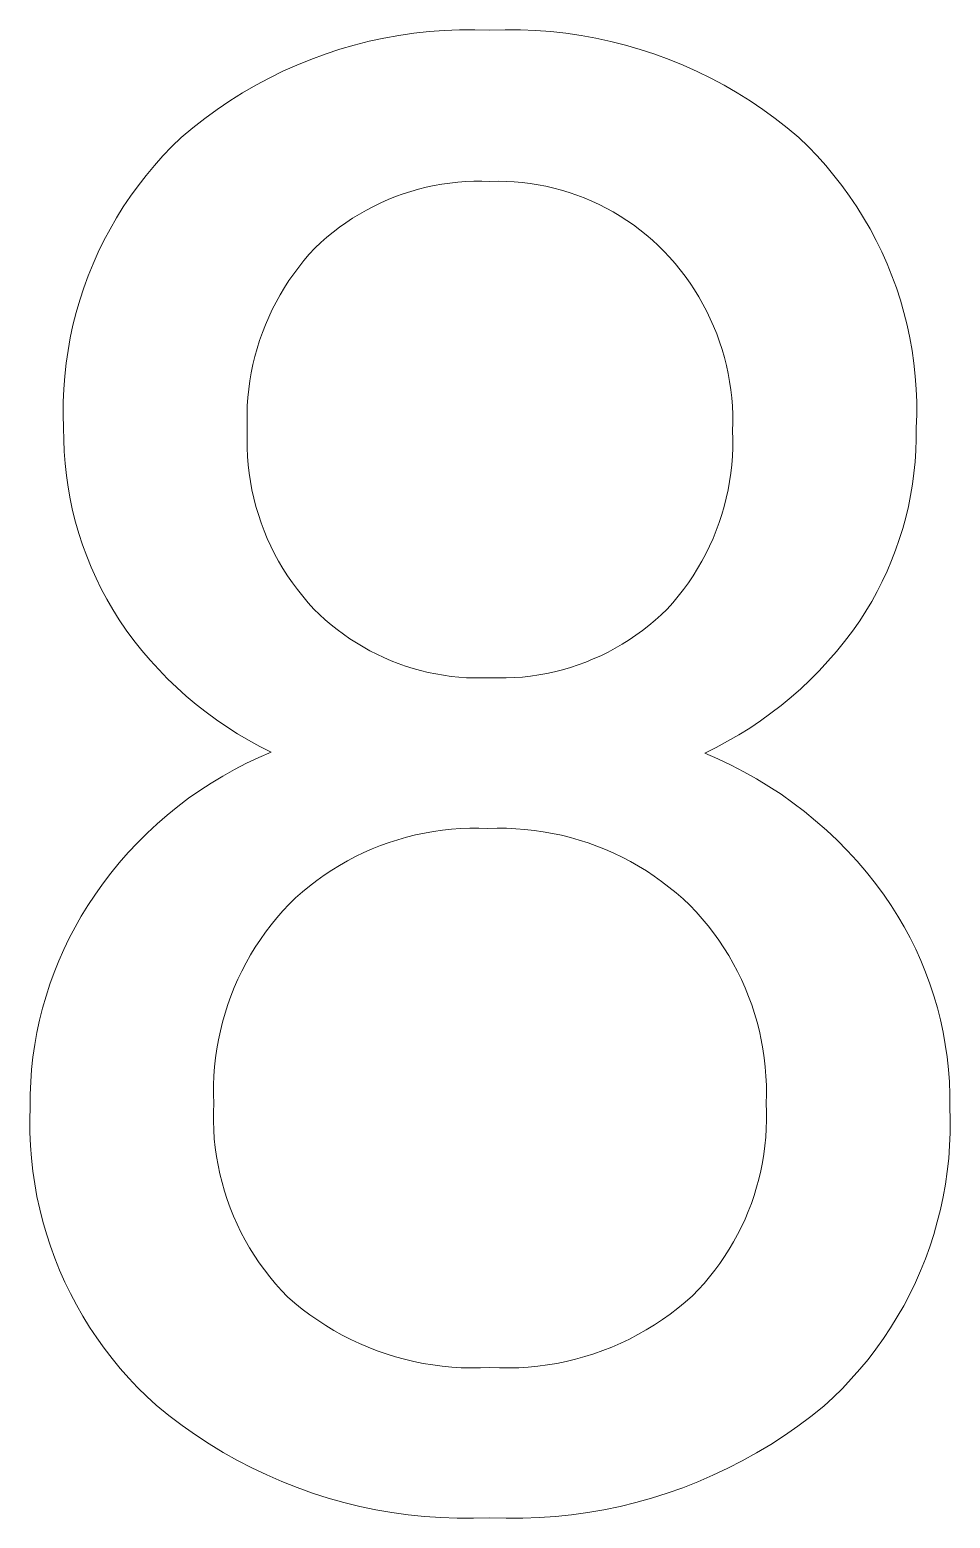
# Model space of a CAD drawing. Header units: millimetres. Extents: x 1434 to 4837, y 1889 to 4267.
# Drawn here: x 4277.98 to 4298.48, y 2103.54 to 2136.67 of the extents above; entities that cross this region are included whole.
import ezdxf

# ---------------------------------------------------------------- set-up
doc = ezdxf.new("R2010")
doc.units = ezdxf.units.MM
doc.header["$MEASUREMENT"] = 0
doc.layers.add('Domyślny', color=7, linetype='Continuous', true_color=0x000000)

msp = doc.modelspace()

# ---------------------------------------------------------------- linework, layer by layer
at = {"layer": 'Domyślny', "color": 18, "lineweight": 15, "true_color": 0x000000}
for p, q in [((4285.209, 2136.333), (4285.537, 2136.417)), ((4285.537, 2136.417), (4285.869, 2136.488)), ((4285.869, 2136.488), (4286.203, 2136.548)), ((4286.203, 2136.548), (4286.538, 2136.597)), ((4286.538, 2136.597), (4286.876, 2136.634)), ((4286.876, 2136.634), (4287.214, 2136.659)), ((4287.214, 2136.659), (4287.553, 2136.673)), ((4287.553, 2136.673), (4287.892, 2136.674)), ((4287.892, 2136.674), (4288.231, 2136.664)), ((4288.231, 2136.664), (4288.57, 2136.674)), ((4288.57, 2136.674), (4288.909, 2136.672)), ((4288.909, 2136.672), (4289.248, 2136.659)), ((4289.248, 2136.659), (4289.586, 2136.633)), ((4289.586, 2136.633), (4289.923, 2136.596)), ((4289.923, 2136.596), (4290.259, 2136.547)), ((4290.259, 2136.547), (4290.592, 2136.487)), ((4290.592, 2136.487), (4290.924, 2136.415)), ((4290.924, 2136.415), (4291.252, 2136.332)), ((4284.242, 2136.016), (4284.561, 2136.133)), ((4284.561, 2136.133), (4284.883, 2136.239)), ((4284.883, 2136.239), (4285.209, 2136.333)), ((4291.252, 2136.332), (4291.578, 2136.237)), ((4291.578, 2136.237), (4291.9, 2136.132)), ((4291.9, 2136.132), (4292.219, 2136.015)), ((4283.314, 2135.6), (4283.619, 2135.75)), ((4283.619, 2135.75), (4283.928, 2135.888)), ((4283.928, 2135.888), (4284.242, 2136.016)), ((4292.219, 2136.015), (4292.533, 2135.887)), ((4292.533, 2135.887), (4292.842, 2135.748)), ((4292.842, 2135.748), (4293.147, 2135.599)), ((4282.722, 2135.27), (4283.015, 2135.44)), ((4283.015, 2135.44), (4283.314, 2135.6)), ((4293.147, 2135.599), (4293.446, 2135.439)), ((4293.446, 2135.439), (4293.739, 2135.269)), ((4282.153, 2134.9), (4282.434, 2135.09)), ((4282.434, 2135.09), (4282.722, 2135.27)), ((4293.739, 2135.269), (4294.027, 2135.089)), ((4294.027, 2135.089), (4294.308, 2134.9)), ((4281.879, 2134.701), (4282.153, 2134.9)), ((4294.308, 2134.9), (4294.582, 2134.7)), ((4281.353, 2134.273), (4281.612, 2134.492)), ((4281.612, 2134.492), (4281.879, 2134.701)), ((4294.582, 2134.7), (4294.849, 2134.491)), ((4294.849, 2134.491), (4295.109, 2134.273)), ((4281.146, 2134.073), (4281.353, 2134.273)), ((4295.109, 2134.273), (4295.316, 2134.073)), ((4280.755, 2133.652), (4280.947, 2133.866)), ((4280.947, 2133.866), (4281.146, 2134.073)), ((4295.316, 2134.073), (4295.516, 2133.866)), ((4295.516, 2133.866), (4295.708, 2133.652)), ((4280.393, 2133.204), (4280.57, 2133.431)), ((4280.57, 2133.431), (4280.755, 2133.652)), ((4295.708, 2133.652), (4295.893, 2133.432)), ((4295.893, 2133.432), (4296.07, 2133.205)), ((4280.224, 2132.971), (4280.393, 2133.204)), ((4286.638, 2133.125), (4286.466, 2133.076)), ((4286.811, 2133.168), (4286.638, 2133.125)), ((4286.986, 2133.206), (4286.811, 2133.168)), ((4287.162, 2133.237), (4286.986, 2133.206)), ((4287.339, 2133.263), (4287.162, 2133.237)), ((4287.517, 2133.282), (4287.339, 2133.263)), ((4287.695, 2133.295), (4287.517, 2133.282)), ((4287.873, 2133.303), (4287.695, 2133.295)), ((4288.052, 2133.304), (4287.873, 2133.303)), ((4288.231, 2133.299), (4288.052, 2133.304)), ((4288.41, 2133.302), (4288.231, 2133.299)), ((4288.589, 2133.299), (4288.41, 2133.302)), ((4288.768, 2133.29), (4288.589, 2133.299)), ((4288.946, 2133.274), (4288.768, 2133.29)), ((4289.124, 2133.253), (4288.946, 2133.274)), ((4289.301, 2133.225), (4289.124, 2133.253)), ((4289.477, 2133.191), (4289.301, 2133.225)), ((4289.651, 2133.151), (4289.477, 2133.191)), ((4289.824, 2133.105), (4289.651, 2133.151)), ((4289.996, 2133.053), (4289.824, 2133.105)), ((4296.07, 2133.205), (4296.24, 2132.973)), ((4280.064, 2132.733), (4280.224, 2132.971)), ((4285.799, 2132.822), (4285.638, 2132.744)), ((4285.962, 2132.894), (4285.799, 2132.822)), ((4286.128, 2132.96), (4285.962, 2132.894)), ((4286.296, 2133.021), (4286.128, 2132.96)), ((4286.466, 2133.076), (4286.296, 2133.021)), ((4290.165, 2132.995), (4289.996, 2133.053)), ((4290.332, 2132.932), (4290.165, 2132.995)), ((4290.497, 2132.862), (4290.332, 2132.932)), ((4290.66, 2132.787), (4290.497, 2132.862)), ((4290.82, 2132.706), (4290.66, 2132.787)), ((4296.24, 2132.973), (4296.401, 2132.734)), ((4279.768, 2132.239), (4279.911, 2132.489)), ((4279.911, 2132.489), (4280.064, 2132.733)), ((4285.172, 2132.479), (4285.023, 2132.38)), ((4285.324, 2132.573), (4285.172, 2132.479)), ((4285.479, 2132.661), (4285.324, 2132.573)), ((4285.638, 2132.744), (4285.479, 2132.661)), ((4290.977, 2132.62), (4290.82, 2132.706)), ((4291.131, 2132.528), (4290.977, 2132.62)), ((4291.281, 2132.432), (4291.131, 2132.528)), ((4291.428, 2132.33), (4291.281, 2132.432)), ((4296.401, 2132.734), (4296.553, 2132.49)), ((4296.553, 2132.49), (4296.697, 2132.241)), ((4279.633, 2131.985), (4279.768, 2132.239)), ((4284.735, 2132.168), (4284.597, 2132.055)), ((4284.877, 2132.277), (4284.735, 2132.168)), ((4285.023, 2132.38), (4284.877, 2132.277)), ((4291.572, 2132.222), (4291.428, 2132.33)), ((4291.711, 2132.11), (4291.572, 2132.222)), ((4291.847, 2131.994), (4291.711, 2132.11)), ((4296.697, 2132.241), (4296.832, 2131.987)), ((4279.506, 2131.727), (4279.633, 2131.985)), ((4284.333, 2131.814), (4284.207, 2131.678)), ((4284.463, 2131.937), (4284.333, 2131.814)), ((4284.597, 2132.055), (4284.463, 2131.937)), ((4291.979, 2131.872), (4291.847, 2131.994)), ((4292.106, 2131.746), (4291.979, 2131.872)), ((4296.832, 2131.987), (4296.959, 2131.729)), ((4279.281, 2131.198), (4279.389, 2131.464)), ((4279.389, 2131.464), (4279.506, 2131.727)), ((4284.086, 2131.536), (4283.97, 2131.391)), ((4284.207, 2131.678), (4284.086, 2131.536)), ((4292.231, 2131.612), (4292.106, 2131.746)), ((4292.352, 2131.474), (4292.231, 2131.612)), ((4292.468, 2131.332), (4292.352, 2131.474)), ((4296.959, 2131.729), (4297.076, 2131.466)), ((4297.076, 2131.466), (4297.184, 2131.199)), ((4279.182, 2130.928), (4279.281, 2131.198)), ((4283.859, 2131.243), (4283.753, 2131.09)), ((4283.97, 2131.391), (4283.859, 2131.243)), ((4292.579, 2131.187), (4292.468, 2131.332)), ((4292.686, 2131.037), (4292.579, 2131.187)), ((4297.184, 2131.199), (4297.283, 2130.929)), ((4279.093, 2130.654), (4279.182, 2130.928)), ((4283.556, 2130.775), (4283.466, 2130.612)), ((4283.652, 2130.934), (4283.556, 2130.775)), ((4283.753, 2131.09), (4283.652, 2130.934)), ((4292.787, 2130.884), (4292.686, 2131.037)), ((4292.882, 2130.728), (4292.787, 2130.884)), ((4297.283, 2130.929), (4297.372, 2130.655)), ((4279.013, 2130.378), (4279.093, 2130.654)), ((4283.382, 2130.447), (4283.303, 2130.279)), ((4283.466, 2130.612), (4283.382, 2130.447)), ((4292.973, 2130.568), (4292.882, 2130.728)), ((4293.058, 2130.406), (4292.973, 2130.568)), ((4297.372, 2130.655), (4297.452, 2130.379)), ((4278.943, 2130.099), (4279.013, 2130.378)), ((4283.229, 2130.108), (4283.162, 2129.935)), ((4283.303, 2130.279), (4283.229, 2130.108)), ((4293.138, 2130.241), (4293.058, 2130.406)), ((4293.212, 2130.073), (4293.138, 2130.241)), ((4297.452, 2130.379), (4297.522, 2130.1)), ((4278.832, 2129.534), (4278.883, 2129.818)), ((4278.883, 2129.818), (4278.943, 2130.099)), ((4283.162, 2129.935), (4283.1, 2129.76)), ((4293.28, 2129.903), (4293.212, 2130.073)), ((4293.343, 2129.731), (4293.28, 2129.903)), ((4297.522, 2130.1), (4297.582, 2129.818)), ((4297.582, 2129.818), (4297.633, 2129.535)), ((4278.791, 2129.25), (4278.832, 2129.534)), ((4283.045, 2129.582), (4282.995, 2129.403)), ((4283.1, 2129.76), (4283.045, 2129.582)), ((4293.4, 2129.556), (4293.343, 2129.731)), ((4293.451, 2129.38), (4293.4, 2129.556)), ((4297.633, 2129.535), (4297.673, 2129.25)), ((4278.76, 2128.964), (4278.791, 2129.25)), ((4282.951, 2129.223), (4282.914, 2129.041)), ((4282.995, 2129.403), (4282.951, 2129.223)), ((4293.496, 2129.202), (4293.451, 2129.38)), ((4293.534, 2129.023), (4293.496, 2129.202)), ((4297.673, 2129.25), (4297.704, 2128.964)), ((4278.739, 2128.677), (4278.76, 2128.964)), ((4282.883, 2128.858), (4282.858, 2128.674)), ((4282.914, 2129.041), (4282.883, 2128.858)), ((4293.567, 2128.843), (4293.534, 2129.023)), ((4293.594, 2128.661), (4293.567, 2128.843)), ((4297.704, 2128.964), (4297.725, 2128.677)), ((4278.727, 2128.389), (4278.739, 2128.677)), ((4282.839, 2128.489), (4282.826, 2128.303)), ((4282.858, 2128.674), (4282.839, 2128.489)), ((4293.615, 2128.479), (4293.594, 2128.661)), ((4293.629, 2128.296), (4293.615, 2128.479)), ((4297.725, 2128.677), (4297.735, 2128.39)), ((4278.726, 2128.102), (4278.727, 2128.389)), ((4282.826, 2128.303), (4282.82, 2128.118)), ((4293.638, 2128.113), (4293.629, 2128.296)), ((4297.735, 2128.39), (4297.736, 2128.102)), ((4278.735, 2127.814), (4278.726, 2128.102)), ((4278.736, 2127.549), (4278.735, 2127.814)), ((4282.82, 2128.118), (4282.819, 2127.932)), ((4282.819, 2127.932), (4282.826, 2127.746)), ((4293.636, 2127.746), (4293.64, 2127.93)), ((4293.64, 2127.93), (4293.638, 2128.113)), ((4297.727, 2127.814), (4297.726, 2127.562)), ((4297.736, 2128.102), (4297.727, 2127.814)), ((4278.747, 2127.284), (4278.736, 2127.549)), ((4282.826, 2127.746), (4282.821, 2127.557)), ((4282.821, 2127.557), (4282.823, 2127.368)), ((4293.641, 2127.558), (4293.636, 2127.746)), ((4293.64, 2127.369), (4293.641, 2127.558)), ((4297.726, 2127.562), (4297.718, 2127.31)), ((4278.766, 2127.019), (4278.747, 2127.284)), ((4282.823, 2127.368), (4282.831, 2127.179)), ((4282.831, 2127.179), (4282.846, 2126.991)), ((4293.618, 2126.992), (4293.632, 2127.18)), ((4293.632, 2127.18), (4293.64, 2127.369)), ((4297.718, 2127.31), (4297.701, 2127.058)), ((4278.795, 2126.755), (4278.766, 2127.019)), ((4282.846, 2126.991), (4282.867, 2126.803)), ((4282.867, 2126.803), (4282.895, 2126.616)), ((4293.569, 2126.618), (4293.597, 2126.805)), ((4293.597, 2126.805), (4293.618, 2126.992)), ((4297.675, 2126.807), (4297.641, 2126.557)), ((4297.701, 2127.058), (4297.675, 2126.807)), ((4278.833, 2126.493), (4278.795, 2126.755)), ((4278.88, 2126.231), (4278.833, 2126.493)), ((4282.895, 2126.616), (4282.93, 2126.43)), ((4293.535, 2126.432), (4293.569, 2126.618)), ((4297.641, 2126.557), (4297.599, 2126.308)), ((4278.935, 2125.972), (4278.88, 2126.231)), ((4282.93, 2126.43), (4282.971, 2126.245)), ((4282.971, 2126.245), (4283.018, 2126.062)), ((4293.449, 2126.065), (4293.495, 2126.248)), ((4293.495, 2126.248), (4293.535, 2126.432)), ((4297.599, 2126.308), (4297.549, 2126.061)), ((4279, 2125.715), (4278.935, 2125.972)), ((4283.018, 2126.062), (4283.072, 2125.881)), ((4283.072, 2125.881), (4283.132, 2125.701)), ((4293.337, 2125.705), (4293.396, 2125.884)), ((4293.396, 2125.884), (4293.449, 2126.065)), ((4297.49, 2125.815), (4297.423, 2125.572)), ((4297.549, 2126.061), (4297.49, 2125.815)), ((4279.074, 2125.46), (4279, 2125.715)), ((4283.132, 2125.701), (4283.199, 2125.524)), ((4283.199, 2125.524), (4283.271, 2125.349)), ((4293.2, 2125.353), (4293.271, 2125.528)), ((4293.271, 2125.528), (4293.337, 2125.705)), ((4297.423, 2125.572), (4297.348, 2125.331)), ((4279.156, 2125.207), (4279.074, 2125.46)), ((4279.248, 2124.958), (4279.156, 2125.207)), ((4283.271, 2125.349), (4283.35, 2125.177)), ((4283.35, 2125.177), (4283.434, 2125.008)), ((4293.04, 2125.012), (4293.123, 2125.181)), ((4293.123, 2125.181), (4293.2, 2125.353)), ((4297.348, 2125.331), (4297.265, 2125.092)), ((4279.347, 2124.712), (4279.248, 2124.958)), ((4283.434, 2125.008), (4283.524, 2124.842)), ((4283.524, 2124.842), (4283.62, 2124.679)), ((4292.856, 2124.682), (4292.95, 2124.845)), ((4292.95, 2124.845), (4293.04, 2125.012)), ((4297.174, 2124.857), (4297.075, 2124.625)), ((4297.265, 2125.092), (4297.174, 2124.857)), ((4279.456, 2124.47), (4279.347, 2124.712)), ((4283.62, 2124.679), (4283.722, 2124.519)), ((4283.722, 2124.519), (4283.829, 2124.364)), ((4292.65, 2124.366), (4292.755, 2124.522)), ((4292.755, 2124.522), (4292.856, 2124.682)), ((4297.075, 2124.625), (4296.969, 2124.396)), ((4279.572, 2124.231), (4279.456, 2124.47)), ((4279.697, 2123.997), (4279.572, 2124.231)), ((4283.829, 2124.364), (4283.942, 2124.212)), ((4283.942, 2124.212), (4284.059, 2124.064)), ((4292.422, 2124.065), (4292.538, 2124.213)), ((4292.538, 2124.213), (4292.65, 2124.366)), ((4296.855, 2124.171), (4296.734, 2123.949)), ((4296.969, 2124.396), (4296.855, 2124.171)), ((4279.829, 2123.767), (4279.697, 2123.997)), ((4284.059, 2124.064), (4284.182, 2123.92)), ((4284.182, 2123.92), (4284.31, 2123.78)), ((4292.174, 2123.78), (4292.301, 2123.92)), ((4292.301, 2123.92), (4292.422, 2124.065)), ((4296.734, 2123.949), (4296.605, 2123.732)), ((4279.97, 2123.542), (4279.829, 2123.767)), ((4280.131, 2123.309), (4279.97, 2123.542)), ((4284.31, 2123.78), (4284.434, 2123.659)), ((4284.434, 2123.659), (4284.562, 2123.542)), ((4284.562, 2123.542), (4284.694, 2123.429)), ((4291.77, 2123.416), (4291.909, 2123.533)), ((4291.909, 2123.533), (4292.044, 2123.654)), ((4292.044, 2123.654), (4292.174, 2123.78)), ((4296.469, 2123.52), (4296.303, 2123.285)), ((4296.605, 2123.732), (4296.469, 2123.52)), ((4280.3, 2123.08), (4280.131, 2123.309)), ((4284.694, 2123.429), (4284.829, 2123.321)), ((4284.829, 2123.321), (4284.968, 2123.217)), ((4284.968, 2123.217), (4285.11, 2123.118)), ((4291.331, 2123.095), (4291.481, 2123.197)), ((4291.481, 2123.197), (4291.628, 2123.304)), ((4291.628, 2123.304), (4291.77, 2123.416)), ((4296.303, 2123.285), (4296.129, 2123.057)), ((4280.477, 2122.858), (4280.3, 2123.08)), ((4280.661, 2122.642), (4280.477, 2122.858)), ((4285.11, 2123.118), (4285.256, 2123.024)), ((4285.256, 2123.024), (4285.405, 2122.935)), ((4285.405, 2122.935), (4285.556, 2122.851)), ((4285.556, 2122.851), (4285.711, 2122.772)), ((4290.697, 2122.742), (4290.86, 2122.822)), ((4290.86, 2122.822), (4291.02, 2122.908)), ((4291.02, 2122.908), (4291.177, 2122.999)), ((4291.177, 2122.999), (4291.331, 2123.095)), ((4295.948, 2122.834), (4295.759, 2122.618)), ((4296.129, 2123.057), (4295.948, 2122.834)), ((4280.852, 2122.432), (4280.661, 2122.642)), ((4285.711, 2122.772), (4285.868, 2122.698)), ((4285.868, 2122.698), (4286.027, 2122.63)), ((4286.027, 2122.63), (4286.189, 2122.567)), ((4286.189, 2122.567), (4286.352, 2122.509)), ((4286.352, 2122.509), (4286.517, 2122.457)), ((4290.021, 2122.48), (4290.194, 2122.536)), ((4290.194, 2122.536), (4290.364, 2122.599)), ((4290.364, 2122.599), (4290.532, 2122.668)), ((4290.532, 2122.668), (4290.697, 2122.742)), ((4295.759, 2122.618), (4295.564, 2122.407)), ((4281.05, 2122.228), (4280.852, 2122.432)), ((4281.255, 2122.031), (4281.05, 2122.228)), ((4286.517, 2122.457), (4286.684, 2122.411)), ((4286.684, 2122.411), (4286.853, 2122.37)), ((4286.853, 2122.37), (4287.023, 2122.335)), ((4287.023, 2122.335), (4287.194, 2122.305)), ((4287.194, 2122.305), (4287.365, 2122.282)), ((4287.365, 2122.282), (4287.538, 2122.264)), ((4287.538, 2122.264), (4287.711, 2122.252)), ((4287.711, 2122.252), (4287.884, 2122.246)), ((4287.884, 2122.246), (4288.057, 2122.245)), ((4288.057, 2122.245), (4288.231, 2122.25)), ((4288.231, 2122.25), (4288.412, 2122.245)), ((4288.412, 2122.245), (4288.594, 2122.246)), ((4288.594, 2122.246), (4288.775, 2122.254)), ((4288.775, 2122.254), (4288.956, 2122.267)), ((4288.956, 2122.267), (4289.136, 2122.287)), ((4289.136, 2122.287), (4289.316, 2122.313)), ((4289.316, 2122.313), (4289.494, 2122.346)), ((4289.494, 2122.346), (4289.671, 2122.384)), ((4289.671, 2122.384), (4289.847, 2122.429)), ((4289.847, 2122.429), (4290.021, 2122.48)), ((4295.361, 2122.204), (4295.152, 2122.007)), ((4295.564, 2122.407), (4295.361, 2122.204)), ((4281.466, 2121.841), (4281.255, 2122.031)), ((4281.683, 2121.658), (4281.466, 2121.841)), ((4295.152, 2122.007), (4294.937, 2121.817)), ((4281.907, 2121.483), (4281.683, 2121.658)), ((4294.715, 2121.634), (4294.488, 2121.459)), ((4294.937, 2121.817), (4294.715, 2121.634)), ((4282.136, 2121.315), (4281.907, 2121.483)), ((4282.37, 2121.155), (4282.136, 2121.315)), ((4294.254, 2121.291), (4294.016, 2121.131)), ((4294.488, 2121.459), (4294.254, 2121.291)), ((4282.61, 2121.003), (4282.37, 2121.155)), ((4282.855, 2120.859), (4282.61, 2121.003)), ((4283.104, 2120.723), (4282.855, 2120.859)), ((4293.523, 2120.836), (4293.27, 2120.7)), ((4293.772, 2120.98), (4293.523, 2120.836)), ((4294.016, 2121.131), (4293.772, 2120.98)), ((4283.081, 2120.476), (4283.358, 2120.596)), ((4283.358, 2120.596), (4283.104, 2120.723)), ((4293.27, 2120.7), (4293.013, 2120.573)), ((4293.013, 2120.573), (4293.309, 2120.445)), ((4282.277, 2120.062), (4282.54, 2120.209)), ((4282.54, 2120.209), (4282.808, 2120.347)), ((4282.808, 2120.347), (4283.081, 2120.476)), ((4293.309, 2120.445), (4293.601, 2120.307)), ((4293.601, 2120.307), (4293.888, 2120.159)), ((4281.766, 2119.74), (4282.018, 2119.905)), ((4282.018, 2119.905), (4282.277, 2120.062)), ((4293.888, 2120.159), (4294.169, 2120.001)), ((4294.169, 2120.001), (4294.445, 2119.833)), ((4281.278, 2119.385), (4281.519, 2119.567)), ((4281.519, 2119.567), (4281.766, 2119.74)), ((4294.445, 2119.833), (4294.714, 2119.656)), ((4294.714, 2119.656), (4294.978, 2119.469)), ((4280.815, 2118.997), (4281.043, 2119.195)), ((4281.043, 2119.195), (4281.278, 2119.385)), ((4294.978, 2119.469), (4295.234, 2119.273)), ((4295.234, 2119.273), (4295.484, 2119.069)), ((4280.594, 2118.792), (4280.815, 2118.997)), ((4287.171, 2118.857), (4286.97, 2118.829)), ((4287.373, 2118.879), (4287.171, 2118.857)), ((4287.576, 2118.894), (4287.373, 2118.879)), ((4287.779, 2118.902), (4287.576, 2118.894)), ((4287.982, 2118.902), (4287.779, 2118.902)), ((4288.185, 2118.896), (4287.982, 2118.902)), ((4288.392, 2118.901), (4288.185, 2118.896)), ((4288.598, 2118.9), (4288.392, 2118.901)), ((4288.804, 2118.891), (4288.598, 2118.9)), ((4289.009, 2118.875), (4288.804, 2118.891)), ((4289.214, 2118.852), (4289.009, 2118.875)), ((4289.418, 2118.823), (4289.214, 2118.852)), ((4295.484, 2119.069), (4295.727, 2118.856)), ((4295.727, 2118.856), (4295.962, 2118.634)), ((4280.174, 2118.359), (4280.38, 2118.579)), ((4280.38, 2118.579), (4280.594, 2118.792)), ((4285.794, 2118.515), (4285.605, 2118.439)), ((4285.985, 2118.584), (4285.794, 2118.515)), ((4286.178, 2118.646), (4285.985, 2118.584)), ((4286.374, 2118.702), (4286.178, 2118.646)), ((4286.571, 2118.751), (4286.374, 2118.702)), ((4286.77, 2118.793), (4286.571, 2118.751)), ((4286.97, 2118.829), (4286.77, 2118.793)), ((4289.621, 2118.786), (4289.418, 2118.823)), ((4289.822, 2118.743), (4289.621, 2118.786)), ((4290.022, 2118.693), (4289.822, 2118.743)), ((4290.22, 2118.636), (4290.022, 2118.693)), ((4290.417, 2118.573), (4290.22, 2118.636)), ((4290.61, 2118.502), (4290.417, 2118.573)), ((4295.962, 2118.634), (4296.189, 2118.405)), ((4279.975, 2118.132), (4280.174, 2118.359)), ((4285.236, 2118.268), (4285.056, 2118.174)), ((4285.419, 2118.357), (4285.236, 2118.268)), ((4285.605, 2118.439), (4285.419, 2118.357)), ((4290.802, 2118.426), (4290.61, 2118.502)), ((4290.99, 2118.343), (4290.802, 2118.426)), ((4291.176, 2118.254), (4290.99, 2118.343)), ((4291.359, 2118.158), (4291.176, 2118.254)), ((4296.189, 2118.405), (4296.407, 2118.167)), ((4279.601, 2117.658), (4279.784, 2117.898)), ((4279.784, 2117.898), (4279.975, 2118.132)), ((4284.538, 2117.854), (4284.372, 2117.736)), ((4284.707, 2117.966), (4284.538, 2117.854)), ((4284.88, 2118.073), (4284.707, 2117.966)), ((4285.056, 2118.174), (4284.88, 2118.073)), ((4291.538, 2118.057), (4291.359, 2118.158)), ((4291.714, 2117.949), (4291.538, 2118.057)), ((4291.886, 2117.836), (4291.714, 2117.949)), ((4296.407, 2118.167), (4296.618, 2117.923)), ((4296.618, 2117.923), (4296.82, 2117.671)), ((4279.426, 2117.412), (4279.601, 2117.658)), ((4284.211, 2117.612), (4284.055, 2117.482)), ((4284.372, 2117.736), (4284.211, 2117.612)), ((4292.054, 2117.717), (4291.886, 2117.836)), ((4292.218, 2117.592), (4292.054, 2117.717)), ((4292.378, 2117.462), (4292.218, 2117.592)), ((4296.82, 2117.671), (4297.013, 2117.412)), ((4279.273, 2117.18), (4279.426, 2117.412)), ((4283.755, 2117.208), (4283.616, 2117.06)), ((4283.902, 2117.348), (4283.755, 2117.208)), ((4284.055, 2117.482), (4283.902, 2117.348)), ((4292.534, 2117.326), (4292.378, 2117.462)), ((4292.684, 2117.185), (4292.534, 2117.326)), ((4297.013, 2117.412), (4297.17, 2117.181)), ((4278.989, 2116.701), (4279.127, 2116.943)), ((4279.127, 2116.943), (4279.273, 2117.18)), ((4283.483, 2116.907), (4283.355, 2116.749)), ((4283.616, 2117.06), (4283.483, 2116.907)), ((4292.824, 2117.039), (4292.684, 2117.185)), ((4292.958, 2116.887), (4292.824, 2117.039)), ((4293.087, 2116.731), (4292.958, 2116.887)), ((4297.17, 2117.181), (4297.318, 2116.946)), ((4297.318, 2116.946), (4297.458, 2116.705)), ((4278.86, 2116.455), (4278.989, 2116.701)), ((4283.233, 2116.587), (4283.116, 2116.422)), ((4283.355, 2116.749), (4283.233, 2116.587)), ((4293.211, 2116.571), (4293.087, 2116.731)), ((4293.329, 2116.407), (4293.211, 2116.571)), ((4297.458, 2116.705), (4297.59, 2116.459)), ((4278.627, 2115.95), (4278.739, 2116.205)), ((4278.739, 2116.205), (4278.86, 2116.455)), ((4283.004, 2116.252), (4282.898, 2116.079)), ((4283.116, 2116.422), (4283.004, 2116.252)), ((4293.442, 2116.239), (4293.329, 2116.407)), ((4293.549, 2116.067), (4293.442, 2116.239)), ((4297.59, 2116.459), (4297.713, 2116.209)), ((4297.713, 2116.209), (4297.828, 2115.955)), ((4278.524, 2115.692), (4278.627, 2115.95)), ((4282.799, 2115.902), (4282.705, 2115.722)), ((4282.898, 2116.079), (4282.799, 2115.902)), ((4293.65, 2115.891), (4293.549, 2116.067)), ((4293.744, 2115.712), (4293.65, 2115.891)), ((4297.828, 2115.955), (4297.933, 2115.697)), ((4278.429, 2115.43), (4278.524, 2115.692)), ((4282.617, 2115.539), (4282.536, 2115.353)), ((4282.705, 2115.722), (4282.617, 2115.539)), ((4293.833, 2115.53), (4293.744, 2115.712)), ((4293.916, 2115.345), (4293.833, 2115.53)), ((4297.933, 2115.697), (4298.03, 2115.435)), ((4278.343, 2115.166), (4278.429, 2115.43)), ((4282.536, 2115.353), (4282.461, 2115.165)), ((4293.992, 2115.158), (4293.916, 2115.345)), ((4298.03, 2115.435), (4298.117, 2115.171)), ((4278.199, 2114.629), (4278.267, 2114.899)), ((4278.267, 2114.899), (4278.343, 2115.166)), ((4282.392, 2114.974), (4282.33, 2114.781)), ((4282.461, 2115.165), (4282.392, 2114.974)), ((4294.061, 2114.968), (4293.992, 2115.158)), ((4294.124, 2114.775), (4294.061, 2114.968)), ((4298.117, 2115.171), (4298.195, 2114.903)), ((4298.195, 2114.903), (4298.263, 2114.633)), ((4278.141, 2114.357), (4278.199, 2114.629)), ((4282.275, 2114.586), (4282.226, 2114.389)), ((4282.33, 2114.781), (4282.275, 2114.586)), ((4294.181, 2114.581), (4294.124, 2114.775)), ((4294.231, 2114.385), (4294.181, 2114.581)), ((4298.263, 2114.633), (4298.322, 2114.36)), ((4278.092, 2114.083), (4278.141, 2114.357)), ((4282.226, 2114.389), (4282.184, 2114.19)), ((4294.274, 2114.187), (4294.231, 2114.385)), ((4298.322, 2114.36), (4298.372, 2114.086)), ((4278.052, 2113.808), (4278.092, 2114.083)), ((4282.148, 2113.991), (4282.119, 2113.79)), ((4282.184, 2114.19), (4282.148, 2113.991)), ((4294.31, 2113.988), (4294.274, 2114.187)), ((4294.339, 2113.787), (4294.31, 2113.988)), ((4298.372, 2114.086), (4298.412, 2113.81)), ((4278.022, 2113.531), (4278.052, 2113.808)), ((4282.097, 2113.588), (4282.082, 2113.386)), ((4282.119, 2113.79), (4282.097, 2113.588)), ((4294.362, 2113.586), (4294.339, 2113.787)), ((4294.378, 2113.384), (4294.362, 2113.586)), ((4298.412, 2113.81), (4298.442, 2113.533)), ((4277.989, 2112.976), (4278.001, 2113.254)), ((4278.001, 2113.254), (4278.022, 2113.531)), ((4282.082, 2113.386), (4282.074, 2113.183)), ((4294.387, 2113.182), (4294.378, 2113.384)), ((4298.442, 2113.533), (4298.463, 2113.255)), ((4298.463, 2113.255), (4298.473, 2112.977)), ((4277.987, 2112.698), (4277.989, 2112.976)), ((4282.074, 2113.183), (4282.072, 2112.98)), ((4282.072, 2112.98), (4282.078, 2112.777)), ((4294.384, 2112.777), (4294.389, 2112.98)), ((4294.389, 2112.98), (4294.387, 2113.182)), ((4298.473, 2112.977), (4298.475, 2112.698)), ((4277.98, 2112.411), (4277.987, 2112.698)), ((4282.078, 2112.777), (4282.071, 2112.58)), ((4282.071, 2112.58), (4282.071, 2112.382)), ((4294.391, 2112.588), (4294.384, 2112.777)), ((4294.392, 2112.399), (4294.391, 2112.588)), ((4298.475, 2112.698), (4298.483, 2112.411)), ((4277.983, 2112.125), (4277.98, 2112.411)), ((4282.071, 2112.382), (4282.078, 2112.184)), ((4294.386, 2112.21), (4294.392, 2112.399)), ((4298.483, 2112.411), (4298.481, 2112.123)), ((4277.995, 2111.839), (4277.983, 2112.125)), ((4282.078, 2112.184), (4282.091, 2111.987)), ((4282.091, 2111.987), (4282.112, 2111.791)), ((4294.356, 2111.834), (4294.374, 2112.022)), ((4294.374, 2112.022), (4294.386, 2112.21)), ((4298.481, 2112.123), (4298.469, 2111.836)), ((4278.017, 2111.553), (4277.995, 2111.839)), ((4282.112, 2111.791), (4282.139, 2111.595)), ((4282.139, 2111.595), (4282.173, 2111.4)), ((4294.3, 2111.46), (4294.331, 2111.646)), ((4294.331, 2111.646), (4294.356, 2111.834)), ((4298.469, 2111.836), (4298.448, 2111.549)), ((4278.049, 2111.268), (4278.017, 2111.553)), ((4278.09, 2110.985), (4278.049, 2111.268)), ((4282.173, 2111.4), (4282.214, 2111.207)), ((4294.22, 2111.09), (4294.263, 2111.274)), ((4294.263, 2111.274), (4294.3, 2111.46)), ((4298.416, 2111.263), (4298.375, 2110.979)), ((4298.448, 2111.549), (4298.416, 2111.263)), ((4278.141, 2110.703), (4278.09, 2110.985)), ((4282.214, 2111.207), (4282.262, 2111.015)), ((4282.262, 2111.015), (4282.316, 2110.825)), ((4294.114, 2110.727), (4294.17, 2110.908)), ((4294.17, 2110.908), (4294.22, 2111.09)), ((4298.375, 2110.979), (4298.325, 2110.696)), ((4278.202, 2110.423), (4278.141, 2110.703)), ((4282.316, 2110.825), (4282.377, 2110.637)), ((4282.377, 2110.637), (4282.444, 2110.451)), ((4294.053, 2110.549), (4294.114, 2110.727)), ((4298.325, 2110.696), (4298.264, 2110.415)), ((4278.272, 2110.145), (4278.202, 2110.423)), ((4282.444, 2110.451), (4282.518, 2110.267)), ((4282.518, 2110.267), (4282.598, 2110.086)), ((4293.911, 2110.198), (4293.985, 2110.372)), ((4293.985, 2110.372), (4294.053, 2110.549)), ((4298.264, 2110.415), (4298.194, 2110.136)), ((4278.352, 2109.869), (4278.272, 2110.145)), ((4282.598, 2110.086), (4282.684, 2109.908)), ((4282.684, 2109.908), (4282.776, 2109.734)), ((4293.747, 2109.858), (4293.832, 2110.027)), ((4293.832, 2110.027), (4293.911, 2110.198)), ((4298.194, 2110.136), (4298.115, 2109.86)), ((4278.441, 2109.597), (4278.352, 2109.869)), ((4278.539, 2109.328), (4278.441, 2109.597)), ((4282.776, 2109.734), (4282.875, 2109.562)), ((4293.56, 2109.529), (4293.656, 2109.692)), ((4293.656, 2109.692), (4293.747, 2109.858)), ((4298.026, 2109.586), (4297.928, 2109.316)), ((4298.115, 2109.86), (4298.026, 2109.586)), ((4278.646, 2109.062), (4278.539, 2109.328)), ((4282.875, 2109.562), (4282.979, 2109.394)), ((4282.979, 2109.394), (4283.089, 2109.23)), ((4293.351, 2109.214), (4293.458, 2109.37)), ((4293.458, 2109.37), (4293.56, 2109.529)), ((4297.928, 2109.316), (4297.821, 2109.049)), ((4278.762, 2108.8), (4278.646, 2109.062)), ((4283.089, 2109.23), (4283.205, 2109.07)), ((4283.205, 2109.07), (4283.326, 2108.913)), ((4283.326, 2108.913), (4283.452, 2108.761)), ((4292.999, 2108.77), (4293.122, 2108.914)), ((4293.122, 2108.914), (4293.239, 2109.062)), ((4293.239, 2109.062), (4293.351, 2109.214)), ((4297.821, 2109.049), (4297.705, 2108.786)), ((4278.887, 2108.542), (4278.762, 2108.8)), ((4283.452, 2108.761), (4283.584, 2108.614)), ((4283.584, 2108.614), (4283.721, 2108.471)), ((4292.741, 2108.494), (4292.872, 2108.63)), ((4292.872, 2108.63), (4292.999, 2108.77)), ((4297.705, 2108.786), (4297.58, 2108.528)), ((4279.021, 2108.289), (4278.887, 2108.542)), ((4279.163, 2108.04), (4279.021, 2108.289)), ((4283.721, 2108.471), (4283.882, 2108.332)), ((4283.882, 2108.332), (4284.048, 2108.198)), ((4292.416, 2108.217), (4292.581, 2108.353)), ((4292.581, 2108.353), (4292.741, 2108.494)), ((4297.446, 2108.273), (4297.303, 2108.024)), ((4297.58, 2108.528), (4297.446, 2108.273)), ((4279.314, 2107.796), (4279.163, 2108.04)), ((4284.048, 2108.198), (4284.218, 2108.07)), ((4284.218, 2108.07), (4284.393, 2107.948)), ((4284.393, 2107.948), (4284.572, 2107.832)), ((4291.894, 2107.845), (4292.072, 2107.963)), ((4292.072, 2107.963), (4292.246, 2108.087)), ((4292.246, 2108.087), (4292.416, 2108.217)), ((4297.303, 2108.024), (4297.153, 2107.779)), ((4279.472, 2107.558), (4279.314, 2107.796)), ((4284.572, 2107.832), (4284.755, 2107.722)), ((4284.755, 2107.722), (4284.941, 2107.619)), ((4284.941, 2107.619), (4285.131, 2107.521)), ((4291.336, 2107.53), (4291.525, 2107.628)), ((4291.525, 2107.628), (4291.711, 2107.733)), ((4291.711, 2107.733), (4291.894, 2107.845)), ((4297.153, 2107.779), (4296.993, 2107.54)), ((4279.639, 2107.325), (4279.472, 2107.558)), ((4279.814, 2107.097), (4279.639, 2107.325)), ((4285.131, 2107.521), (4285.324, 2107.431)), ((4285.324, 2107.431), (4285.52, 2107.347)), ((4285.52, 2107.347), (4285.718, 2107.27)), ((4285.718, 2107.27), (4285.92, 2107.2)), ((4290.547, 2107.203), (4290.748, 2107.274)), ((4290.748, 2107.274), (4290.947, 2107.353)), ((4290.947, 2107.353), (4291.143, 2107.438)), ((4291.143, 2107.438), (4291.336, 2107.53)), ((4296.826, 2107.306), (4296.651, 2107.078)), ((4296.993, 2107.54), (4296.826, 2107.306)), ((4279.996, 2106.876), (4279.814, 2107.097)), ((4285.92, 2107.2), (4286.123, 2107.136)), ((4286.123, 2107.136), (4286.329, 2107.08)), ((4286.329, 2107.08), (4286.536, 2107.031)), ((4286.536, 2107.031), (4286.745, 2106.988)), ((4286.745, 2106.988), (4286.955, 2106.953)), ((4286.955, 2106.953), (4287.167, 2106.926)), ((4287.167, 2106.926), (4287.379, 2106.905)), ((4289.085, 2106.905), (4289.297, 2106.925)), ((4289.297, 2106.925), (4289.509, 2106.953)), ((4289.509, 2106.953), (4289.72, 2106.989)), ((4289.72, 2106.989), (4289.929, 2107.031)), ((4289.929, 2107.031), (4290.137, 2107.081)), ((4290.137, 2107.081), (4290.343, 2107.139)), ((4290.343, 2107.139), (4290.547, 2107.203)), ((4296.651, 2107.078), (4296.468, 2106.856)), ((4280.186, 2106.662), (4279.996, 2106.876)), ((4280.383, 2106.453), (4280.186, 2106.662)), ((4287.379, 2106.905), (4287.592, 2106.892)), ((4287.592, 2106.892), (4287.805, 2106.886)), ((4287.805, 2106.886), (4288.018, 2106.887)), ((4288.018, 2106.887), (4288.231, 2106.896)), ((4288.231, 2106.896), (4288.444, 2106.887)), ((4288.444, 2106.887), (4288.658, 2106.886)), ((4288.658, 2106.886), (4288.872, 2106.891)), ((4288.872, 2106.891), (4289.085, 2106.905)), ((4296.278, 2106.641), (4296.08, 2106.432)), ((4296.468, 2106.856), (4296.278, 2106.641)), ((4280.587, 2106.252), (4280.383, 2106.453)), ((4280.797, 2106.058), (4280.587, 2106.252)), ((4296.08, 2106.432), (4295.876, 2106.23)), ((4281.081, 2105.828), (4280.797, 2106.058)), ((4295.664, 2106.035), (4295.38, 2105.807)), ((4295.876, 2106.23), (4295.664, 2106.035)), ((4281.372, 2105.607), (4281.081, 2105.828)), ((4281.67, 2105.397), (4281.372, 2105.607)), ((4295.088, 2105.589), (4294.789, 2105.381)), ((4295.38, 2105.807), (4295.088, 2105.589)), ((4281.975, 2105.197), (4281.67, 2105.397)), ((4294.789, 2105.381), (4294.483, 2105.183)), ((4282.287, 2105.007), (4281.975, 2105.197)), ((4282.605, 2104.828), (4282.287, 2105.007)), ((4294.17, 2104.996), (4293.851, 2104.819)), ((4294.483, 2105.183), (4294.17, 2104.996)), ((4282.929, 2104.661), (4282.605, 2104.828)), ((4283.259, 2104.504), (4282.929, 2104.661)), ((4293.527, 2104.653), (4293.197, 2104.498)), ((4293.851, 2104.819), (4293.527, 2104.653)), ((4283.594, 2104.358), (4283.259, 2104.504)), ((4283.933, 2104.224), (4283.594, 2104.358)), ((4292.863, 2104.354), (4292.523, 2104.221)), ((4293.197, 2104.498), (4292.863, 2104.354)), ((4284.277, 2104.102), (4283.933, 2104.224)), ((4284.625, 2103.991), (4284.277, 2104.102)), ((4284.976, 2103.892), (4284.625, 2103.991)), ((4291.832, 2103.99), (4291.481, 2103.892)), ((4292.179, 2104.1), (4291.832, 2103.99)), ((4292.523, 2104.221), (4292.179, 2104.1)), ((4285.331, 2103.806), (4284.976, 2103.892)), ((4285.688, 2103.731), (4285.331, 2103.806)), ((4286.048, 2103.669), (4285.688, 2103.731)), ((4286.409, 2103.619), (4286.048, 2103.669)), ((4286.772, 2103.581), (4286.409, 2103.619)), ((4290.05, 2103.62), (4289.687, 2103.582)), ((4290.411, 2103.67), (4290.05, 2103.62)), ((4290.77, 2103.732), (4290.411, 2103.67)), ((4291.127, 2103.806), (4290.77, 2103.732)), ((4291.481, 2103.892), (4291.127, 2103.806)), ((4287.136, 2103.555), (4286.772, 2103.581)), ((4287.501, 2103.542), (4287.136, 2103.555)), ((4287.866, 2103.542), (4287.501, 2103.542)), ((4288.231, 2103.553), (4287.866, 2103.542)), ((4288.595, 2103.542), (4288.231, 2103.553)), ((4288.959, 2103.543), (4288.595, 2103.542)), ((4289.324, 2103.557), (4288.959, 2103.543)), ((4289.687, 2103.582), (4289.324, 2103.557))]:
    msp.add_line(p, q, dxfattribs=at)

doc.saveas('drawing.dxf')
